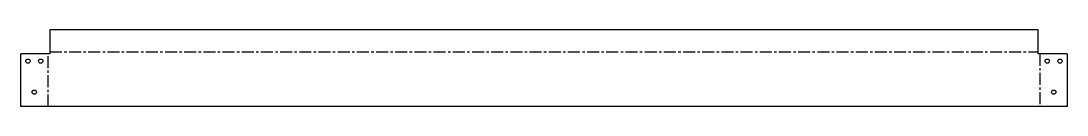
# Model space of a CAD drawing. Header units: millimetres. Extents: x 0 to 1108, y 0 to 82.
import ezdxf

# ---------------------------------------------------------------- set-up
doc = ezdxf.new("R2010")
doc.units = ezdxf.units.MM
doc.linetypes.add('CENTERX2', pattern=[20.32, 12.7, -2.54, 2.54, -2.54])

msp = doc.modelspace()

# ---------------------------------------------------------------- linework, layer by layer
at = {"color": 7, "linetype": 'Continuous', "lineweight": 25}
for p, q in [((30.7, 81.5), (30.7, 55.8)), ((30.7, 81.5), (1077.2, 81.5)), ((1077.2, 55.8), (1077.2, 81.5)), ((0, 0), (0, 55.8)), ((30.7, 55.8), (0, 55.8)), ((1108, 55.8), (1077.2, 55.8)), ((1108, 55.8), (1108, 0)), ((1108, 0), (0, 0))]:
    msp.add_line(p, q, dxfattribs=at)
at = {"color": 7, "linetype": 'CENTERX2'}
for p, q in [((28.8, 0), (28.8, 55.8)), ((30.7, 57.7), (1077.2, 57.7)), ((1079.1, 55.8), (1079.1, 0))]:
    msp.add_line(p, q, dxfattribs=at)
at = {"color": 7, "linetype": 'Continuous', "lineweight": 25}
for centre in [(7.4, 48), (21, 48), (1086.9, 48), (1100.5, 48), (14.1, 15.2), (1093.8, 15.2)]:
    msp.add_circle(centre, 2.25, dxfattribs=at)

doc.saveas('drawing.dxf')
